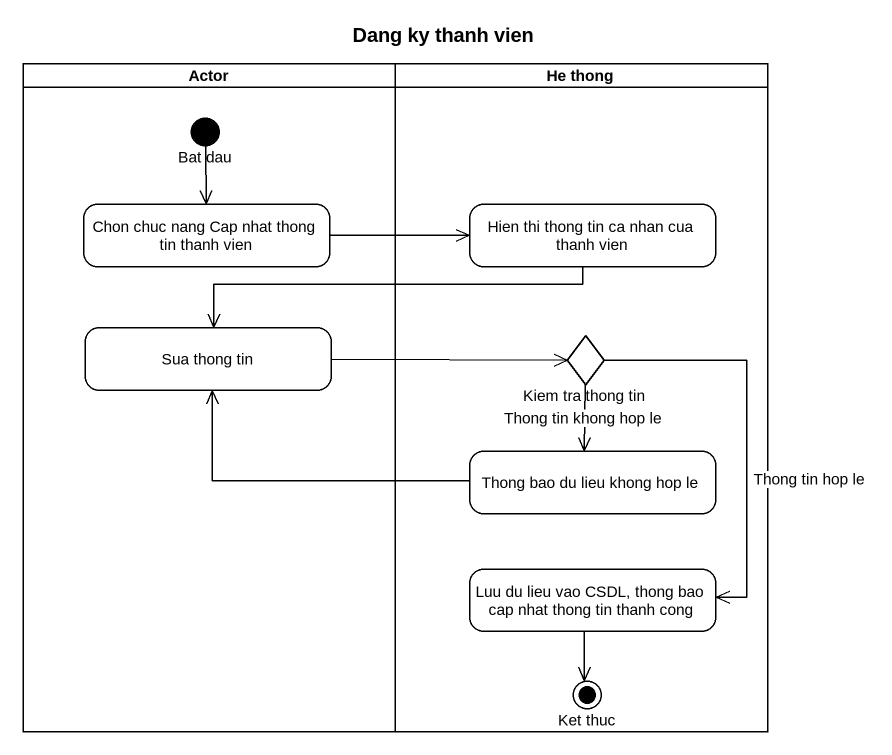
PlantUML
@startuml
title Dang ky thanh vien
hide empty description
state "Actor" as Actor_ <<partition>> {
  state "Bat dau" as Bat_dau <<start>>
  state "Chon chuc nang Cap nhat thong tin thanh vien" as Chon_chuc_nang_Cap_nhat
  state "Sua thong tin" as Sua_thong_tin
}
state "He thong" as He_thong <<partition>> {
  state "Hien thi thong tin ca nhan cua thanh vien" as Hien_thi_thong_tin_ca_nhan
  state "Kiem tra thong tin" as Kiem_tra_thong_tin <<choice>>
  state "Thong bao du lieu khong hop le" as Thong_bao_du_lieu_khong_hop
  state "Luu du lieu vao CSDL, thong bao cap nhat thong tin thanh cong" as Luu_du_lieu_vao_CSDL_thong
  state "Ket thuc" as Ket_thuc <<end>>
}
Bat_dau --> Chon_chuc_nang_Cap_nhat
Chon_chuc_nang_Cap_nhat -right-> Hien_thi_thong_tin_ca_nhan
Hien_thi_thong_tin_ca_nhan -left-> Sua_thong_tin
Sua_thong_tin -right-> Kiem_tra_thong_tin
Kiem_tra_thong_tin --> Thong_bao_du_lieu_khong_hop : Thong tin khong hop le
Kiem_tra_thong_tin --> Luu_du_lieu_vao_CSDL_thong : Thong tin hop le
Thong_bao_du_lieu_khong_hop -left-> Sua_thong_tin
Luu_du_lieu_vao_CSDL_thong --> Ket_thuc
@enduml
